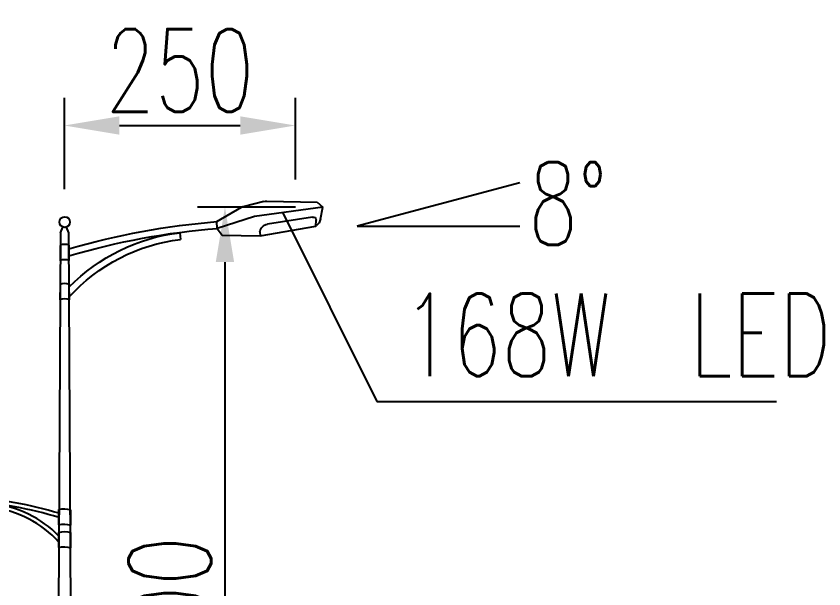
# Model space of a CAD drawing. Header units: millimetres. Extents: x 2 to 5882, y 1831 to 3462.
# Drawn here: x 968.84 to 998.18, y 2714.29 to 2735.08 of the extents above; entities that cross this region are included whole.
import ezdxf

# ---------------------------------------------------------------- set-up
doc = ezdxf.new("R2010")
doc.units = ezdxf.units.MM
doc.linetypes.add('CONTINUE', pattern=[1000, 1000])
for name, color, linetype in [('4', 2, 'Continuous'), ('标注', 4, 'Continuous'), ('灯杆', 7, 'Continuous')]:
    doc.layers.add(name, color=color, linetype=linetype)
doc.styles.get("Standard").update_dxf_attribs({"font": 'simplex1.shx', "width": 0.7, "bigfont": 'hztxt.shx'})
doc.dimstyles.new('比例1：200', dxfattribs={"dimtxt": 3, "dimasz": 2, "dimexe": 1, "dimexo": 1, "dimgap": 0.5, "dimtad": 1, "dimlfac": 20, "dimzin": 13, "dimdsep": 46, "dimtxsty": 'Standard', "dimcen": -0.09, "dimclrd": 256, "dimclre": 256, "dimclrt": 7, "dimaunit": 1, "dimadec": 0, "dimazin": 0, "dimtfac": 0.0005, "dimtix": 1, "dimtmove": 2, "dimatfit": 3, "dimfxl": 0, "dimtolj": 1, "dimtzin": 13, "dimarcsym": 0})

# ---------------------------------------------------------------- blocks, each defined once
blk = doc.blocks.new('双头路灯')
at = {"layer": '灯杆'}
for p, q in [((-9.171, 30.015), (-9.379, 29.843)), ((-7.342, 30.06), (-9.171, 30.015)), ((-6.526, 29.875), (-7.238, 30.049)), ((-9.379, 29.843), (-6.897, 29.493)), ((-9.292, 29.403), (-9.379, 29.843)), ((-5.525, 29.312), (-6.421, 29.832)), ((-9.117, 29.144), (-9.134, 29.371)), ((-8.998, 29.477), (-7.362, 29.215)), ((-6.897, 29.493), (-5.544, 29.065)), ((-9.117, 29.144), (-9.146, 29.167)), ((-7.103, 28.8), (-9.117, 29.144)), ((-5.544, 29.065), (-5.715, 28.825)), ((-5.544, 29.065), (-5.525, 29.312)), ((-5.525, 29.312), (-5.525, 29.312)), ((-0.152, 28.91), (-0.062, 29.115)), ((0.152, 28.91), (0.062, 29.115)), ((-7.091, 28.941), (-7.103, 28.8)), ((-5.715, 28.825), (-7.103, 28.8)), ((-4.177, 28.911), (-4.207, 28.665)), ((-0.314, 0), (-0.152, 28.91)), ((0.152, 28.91), (0.314, 0)), ((-0.163, 27.902), (-0.161, 28.457)), ((0.161, 28.451), (0.163, 27.895)), ((-0.17, 26.475), (-0.167, 27.032)), ((0.167, 27.026), (0.17, 26.469)), ((4.026, 19.658), (4.453, 19.762)), ((4.515, 19.769), (5.613, 19.742)), ((5.613, 19.742), (5.737, 19.638)), ((3.425, 19.32), (3.963, 19.632)), ((4.248, 19.429), (3.436, 19.172)), ((5.737, 19.638), (4.248, 19.429)), ((5.509, 19.419), (4.527, 19.262)), ((5.685, 19.375), (5.737, 19.638)), ((2.616, 19.08), (2.634, 18.932)), ((3.425, 19.32), (3.425, 19.32)), ((3.436, 19.172), (3.425, 19.32)), ((3.436, 19.172), (3.539, 19.028)), ((4.364, 19.098), (4.371, 19.013)), ((4.371, 19.013), (5.58, 19.219)), ((5.58, 19.219), (5.59, 19.356)), ((5.58, 19.219), (5.598, 19.233)), ((-0.208, 18.854), (-0.211, 18.298)), ((0.211, 18.305), (0.208, 18.861)), ((3.539, 19.028), (4.371, 19.013)), ((-0.215, 18.028), (-0.217, 17.472)), ((0.217, 17.478), (0.215, 18.034)), ((0.314, 0), (-0.314, 0))]:
    blk.add_line(p, q, dxfattribs=at)
for centre, major_axis, ratio, start_param, end_param in [((-7.332, 29.663), (0.28, 0.28), 1, 0.545714, 0.809948), ((-6.62, 29.489), (-0.28, 0.28), 1, -1.311687, -1.025083), ((-8.903, 29.48), (0.28, 0.28), 1, 2.550965, 3.265752), ((-9.025, 29.371), (0.0772, 0.0772), 1, 0.543089, 2.354978), ((-7.414, 28.893), (0.231, 0.231), 1, 5.64658, 6.908794), ((-7.496, 3.515), (25.624, 0), 1, 1.280313, 1.494536), ((-7.496, 3.515), (25.871, 0), 1, 1.283128, 1.494536), ((-4.989, 22.184), (4.791, 4.791), 1, 6.27584, 6.948597), ((-4.989, 22.184), (4.616, 4.616), 1, 6.236899, 6.948597), ((0.006, 18.447), (0.572, 0.009), 0.771625, 1.197945, 1.943647), ((0.006, 17.892), (0.569, 0.009), 0.774419, 1.191658, 1.949935), ((0.006, 17.623), (0.566, 0.008), 0.77865, 1.181799, 1.959794), ((0.006, 17.068), (0.564, 0.008), 0.781277, 1.175467, 1.966125)]:
    blk.add_ellipse(centre, major_axis=major_axis, ratio=ratio, start_param=start_param, end_param=end_param, dxfattribs=at)
at = {"layer": '灯杆', "extrusion": (0, 0, -1)}
blk.add_ellipse((0, 29.297), major_axis=(-0.136, 0.136), ratio=1, dxfattribs=at)
for centre, major_axis, start_param, end_param in [((-0.008, 28.044), (0.312, 0.312), -1.139078, -0.393376), ((-0.008, 27.489), (0.312, 0.312), -1.145315, -0.387039), ((-0.007, 26.62), (-0.312, 0.312), 0.414294, 1.192289), ((-0.007, 26.065), (0.312, 0.312), -1.162784, -0.372127), ((4.082, 19.426), (0.168, 0.168), -1.311687, -1.025083), ((4.509, 19.531), (0.168, 0.168), -1.025083, -0.760848), ((5.525, 19.356), (0.0463, 0.0463), -1.027707, 0.784181), ((5.452, 19.421), (-0.168, 0.168), 2.550965, 3.265752), ((4.607, 3.842), (-10.976, 10.976), 0.49773, 0.709139), ((4.607, 3.842), (10.871, 10.871), -1.07588, -0.861658), ((3.103, 15.043), (-2.875, 2.875), 6.27584, 6.948597), ((4.558, 19.069), (-0.138, 0.138), 5.64658, 6.908794), ((3.103, 15.043), (-2.77, 2.77), 6.236899, 6.948597)]:
    blk.add_ellipse(centre, major_axis=major_axis, ratio=1, start_param=start_param, end_param=end_param, dxfattribs=at)
blk = doc.blocks.new('*D194')
at = {"layer": 'DEFPOINTS', "color": 0}
for p in [(979.986, 2728.15), (976.428, 2697.053), (980.073, 2697.053)]:
    blk.add_point(p, dxfattribs=at)
at = {"layer": '标注', "lineweight": -2}
for p, q in [((978.986, 2728.15), (975.428, 2728.15)), ((976.428, 2726.15), (976.428, 2699.053)), ((979.073, 2697.053), (975.428, 2697.053))]:
    blk.add_line(p, q, dxfattribs=at)
at = {"layer": '标注'}
for points in [[(976.094, 2726.15), (976.761, 2726.15), (976.428, 2728.15)], [(976.094, 2699.053), (976.761, 2699.053), (976.428, 2697.053)]]:
    blk.add_solid(points, dxfattribs=at)
at = {"layer": '标注', "color": 7, "insert": (974.428, 2712.601), "char_height": 3, "attachment_point": 5, "rotation": 90}
blk.add_mtext('\\A1;1200', dxfattribs=at)
blk = doc.blocks.new('*D195')
at = {"layer": 'DEFPOINTS', "color": 0}
for p in [(978.986, 2731.109), (978.986, 2728.15), (970.597, 2727.796)]:
    blk.add_point(p, dxfattribs=at)
at = {"layer": '标注', "lineweight": -2}
for p, q in [((970.597, 2728.796), (970.597, 2732.109)), ((978.986, 2729.15), (978.986, 2732.109)), ((972.597, 2731.109), (976.986, 2731.109))]:
    blk.add_line(p, q, dxfattribs=at)
at = {"layer": '标注'}
for points in [[(972.597, 2731.442), (972.597, 2730.776), (970.597, 2731.109)], [(976.986, 2731.442), (976.986, 2730.776), (978.986, 2731.109)]]:
    blk.add_solid(points, dxfattribs=at)
at = {"layer": '标注', "color": 7, "insert": (974.791, 2733.109), "char_height": 3, "attachment_point": 5}
blk.add_mtext('\\A1;250', dxfattribs=at)

msp = doc.modelspace()

# ---------------------------------------------------------------- linework, layer by layer
for p, q in [((987.14372, 2729.03222), (981.23548, 2727.45457)), ((981.23548, 2727.45457), (987.14372, 2727.45457))]:
    msp.add_line(p, q)
at = {"layer": '4', "color": 4, "linetype": 'CONTINUE'}
for p, q in [((978.52593, 2727.94435), (981.951, 2721.08822)), ((981.951, 2721.08822), (996.46387, 2721.08822))]:
    msp.add_line(p, q, dxfattribs=at)

# ---------------------------------------------------------------- block references
at = {"layer": '标注', "xscale": -1}
msp.add_blockref('双头路灯', (970.60718, 2698.30738), dxfattribs=at)

# ---------------------------------------------------------------- texts
at = {"width": 0.7}
for s, p in [('8%%D', (987.44562, 2726.77271)), ('168W  LED', (982.88151, 2722.00833))]:
    msp.add_text(s, height=3, dxfattribs=at).set_placement(p)

# ---------------------------------------------------------------- dimensions: what is measured, and where the dimension line sits
at = {"layer": '标注'}
dim = msp.add_linear_dim(base=(978.98578, 2731.10901), p1=(970.59692, 2727.79648), p2=(978.98578, 2728.14995), text='250', dimstyle='比例1：200', dxfattribs=at)
dim.commit()
dim.dimension.update_dxf_attribs({"geometry": '*D195', "text_midpoint": (974.79135, 2733.10901)})
dim = msp.add_linear_dim(base=(976.42779, 2697.05297), p1=(979.98578, 2728.14995), p2=(980.07305, 2697.05297), angle=90, text='1200', dimstyle='比例1：200', dxfattribs=at)
dim.commit()
dim.dimension.update_dxf_attribs({"geometry": '*D194', "text_midpoint": (974.42779, 2712.60146)})

doc.saveas('drawing.dxf')
